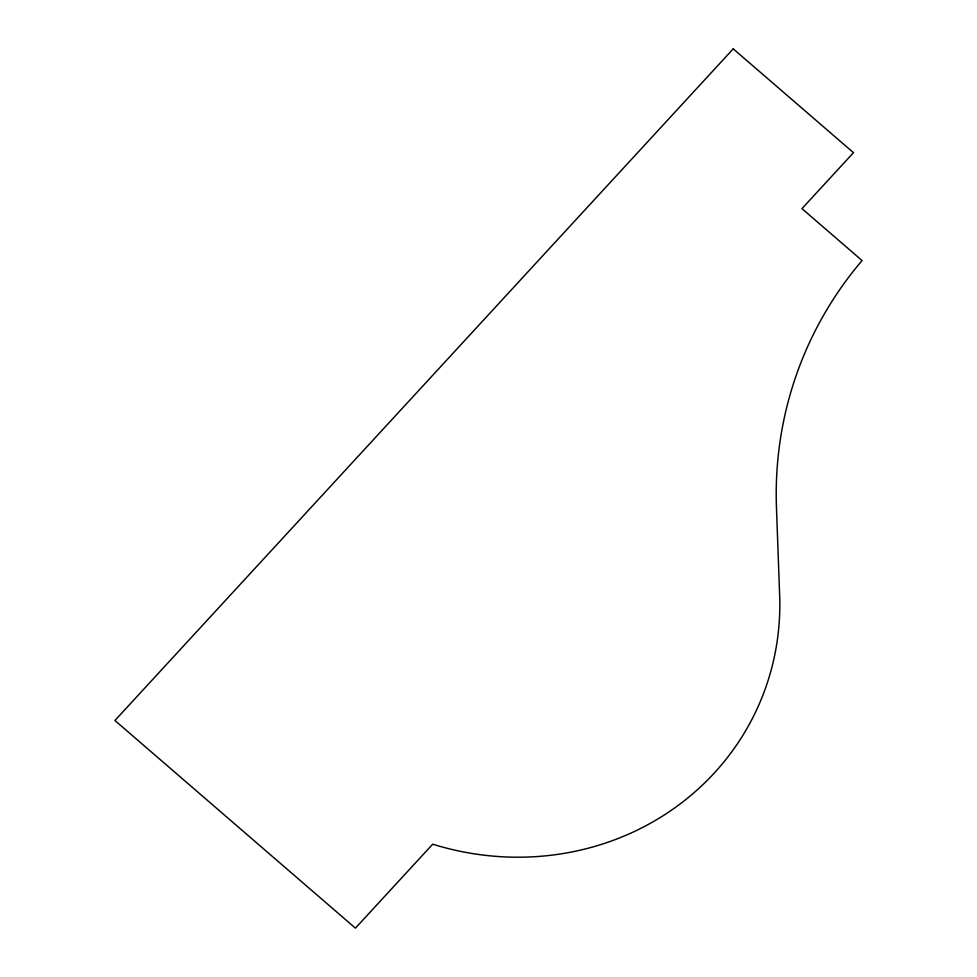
<?xml version="1.0" encoding="UTF-8"?>
<svg xmlns="http://www.w3.org/2000/svg" width="977" height="977" viewBox="0 0 977 977"><rect width="100%" height="100%" fill="white"/><g stroke="black" fill="none" stroke-linecap="round" stroke-linejoin="round"><path stroke-width="1.47" d="M733.226 48.85L114.92 720.501L355.42 928.15L432.701 844.189A274.855 260.493 23.5 0 0 779.658 595.481L776.459 507.417A398.005 377.22 23.5 0 1 862.08 260.554L801.958 208.638L853.483 152.668L733.226 48.85"/></g></svg>
